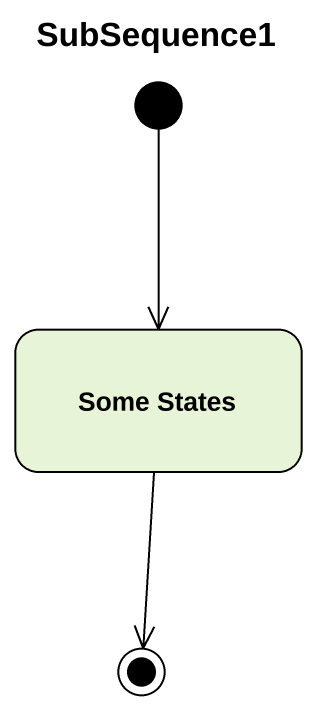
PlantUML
@startuml
title SubSequence1
hide empty description
state "Some States" as Some_States
[*] --> Some_States
Some_States --> [*]
@enduml
